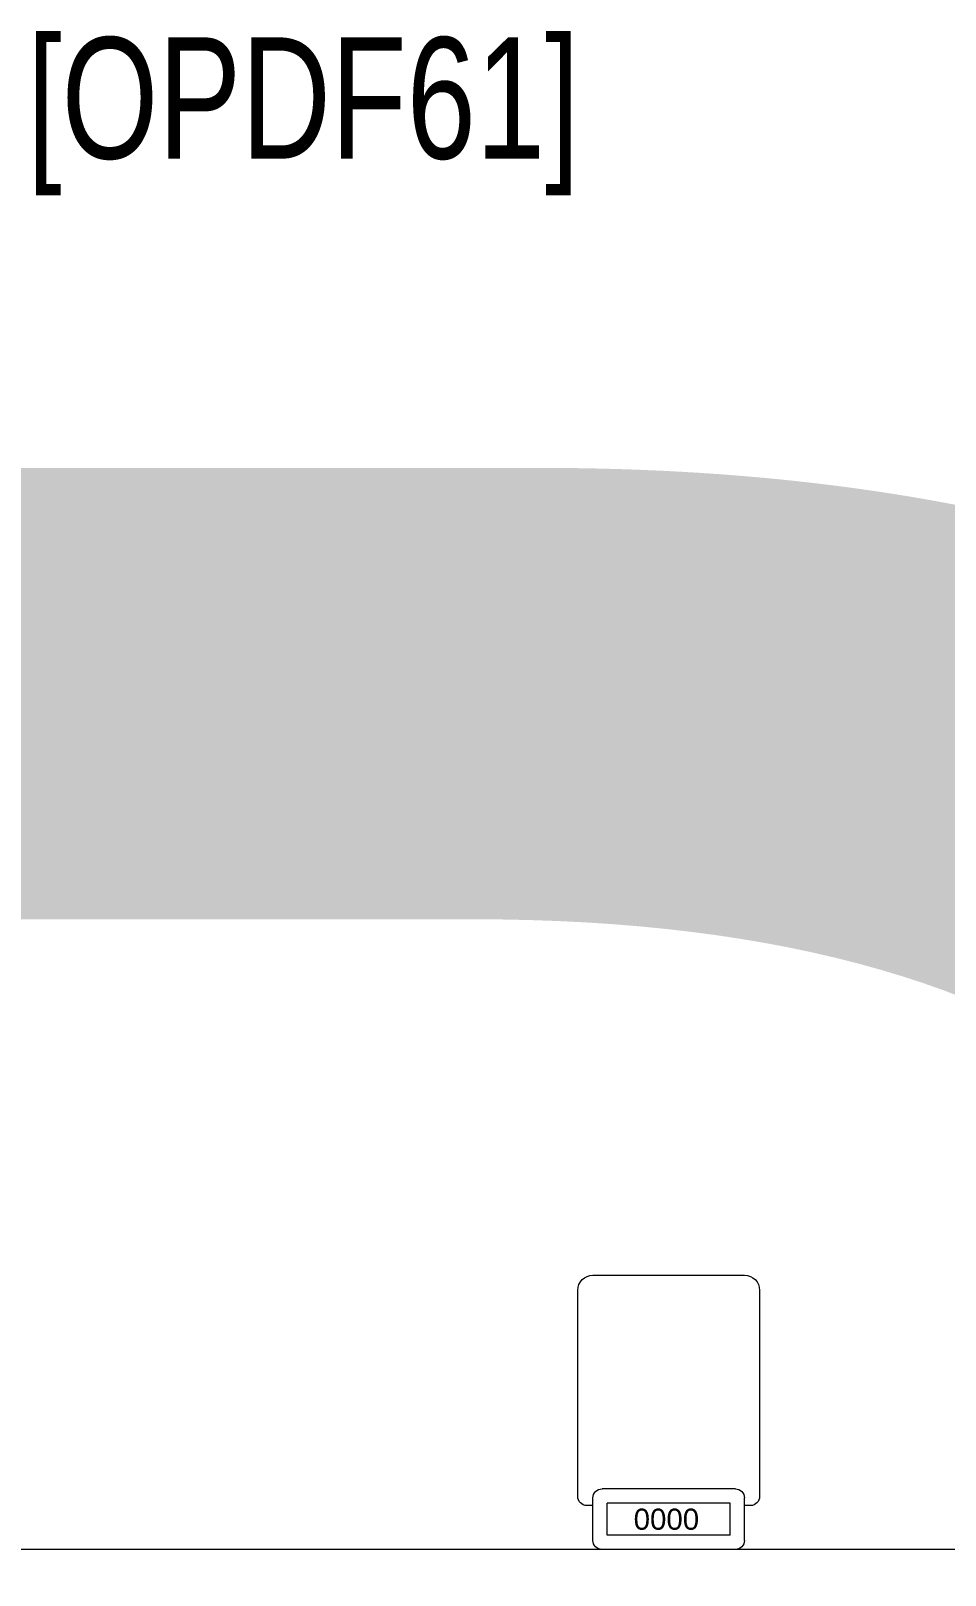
# Model space of a CAD drawing. Header units: millimetres. Extents: x -2143172 to 5255, y -610845 to 279739.
# Drawn here: x -1252753 to -1251244, y -20557 to -18010 of the extents above; entities that cross this region are included whole.
import ezdxf

# ---------------------------------------------------------------- set-up
doc = ezdxf.new("R2010")
doc.units = ezdxf.units.MM
doc.header["$LTSCALE"] = 30
for name, color, linetype, lineweight in [('72_EGR_BASE_TEXT', 7, 'Continuous', 5), ('LOADING', 163, 'Continuous', 5), ('Title', 7, 'Continuous', 5), ('Walls', 32, 'Continuous', 5)]:
    doc.layers.add(name, color=color, linetype=linetype, lineweight=lineweight)
doc.styles.get("Standard").update_dxf_attribs({"font": ''})
doc.styles.add('X3G_ENTITY_9F38', font='swisscl.ttf', dxfattribs={"height": 0.2})
doc.styles.get('Standard').set_extended_font_data('@Arial Unicode MS')

# ---------------------------------------------------------------- blocks, each defined once
blk = doc.blocks.new('HF13461A-P')
at = {"layer": 'LOADING'}
for p, q in [((0.0229, 0.4353), (0.0229, 0.3653)), ((0.2579, 0.4503), (0.0379, 0.4503)), ((0.2729, 0.4353), (0.2729, 0.3653)), ((0.2493, 0.4266), (0.0466, 0.4266)), ((0.0466, 0.4266), (0.0466, 0.3739)), ((0.2493, 0.4266), (0.2493, 0.3739)), ((-0.0021, 0.3628), (-0.0021, 0.0228)), ((0.0229, 0.3778), (0.0129, 0.3778)), ((0.2493, 0.3739), (0.0466, 0.3739)), ((0.2829, 0.3778), (0.2729, 0.3778)), ((0.2979, 0.0228), (0.2979, 0.3628)), ((0.2579, 0.3503), (0.0379, 0.3503)), ((0.0229, -0.0022), (0.2729, -0.0022))]:
    blk.add_line(p, q, dxfattribs=at)
for centre, radius, start, end in [((0.0379, 0.4353), 0.015, 90, 180), ((0.2579, 0.4353), 0.015, 0, 90), ((0.0129, 0.3628), 0.015, 90, 180), ((0.0379, 0.3653), 0.015, 180, 270), ((0.2579, 0.3653), 0.015, 270, 0), ((0.2829, 0.3628), 0.015, 0, 90), ((0.0229, 0.0228), 0.025, 180, 270), ((0.2729, 0.0228), 0.025, 270, 0)]:
    blk.add_arc(centre, radius, start, end, dxfattribs=at)
blk.add_text('0000', height=0.03477, dxfattribs=at).set_placement((0.0901, 0.3829))

msp = doc.modelspace()

# ---------------------------------------------------------------- linework, layer by layer
at = {"layer": 'Walls'}
msp.add_line((-1250251.3, -20514.7), (-1253149.4, -20514.7), dxfattribs=at)

# ---------------------------------------------------------------- block references
at = {"layer": 'LOADING', "lineweight": 0, "xscale": -1000, "yscale": 1000, "zscale": 1000, "rotation": 180}
msp.add_blockref('HF13461A-P', (-1251848.3, -20064.4, -0.1), dxfattribs=at)

# ---------------------------------------------------------------- texts
at = {"layer": '72_EGR_BASE_TEXT', "insert": (-1252303.2, -18020.2), "char_height": 200, "attachment_point": 2, "style": 'X3G_ENTITY_9F38'}
msp.add_mtext('[OPDF61]', dxfattribs=at)
at = {"layer": 'Title', "color": 3}
msp.add_text('OPD', height=6858, dxfattribs=at).set_placement((-1262925.9, -25588.4, 0.8))

doc.saveas('drawing.dxf')
